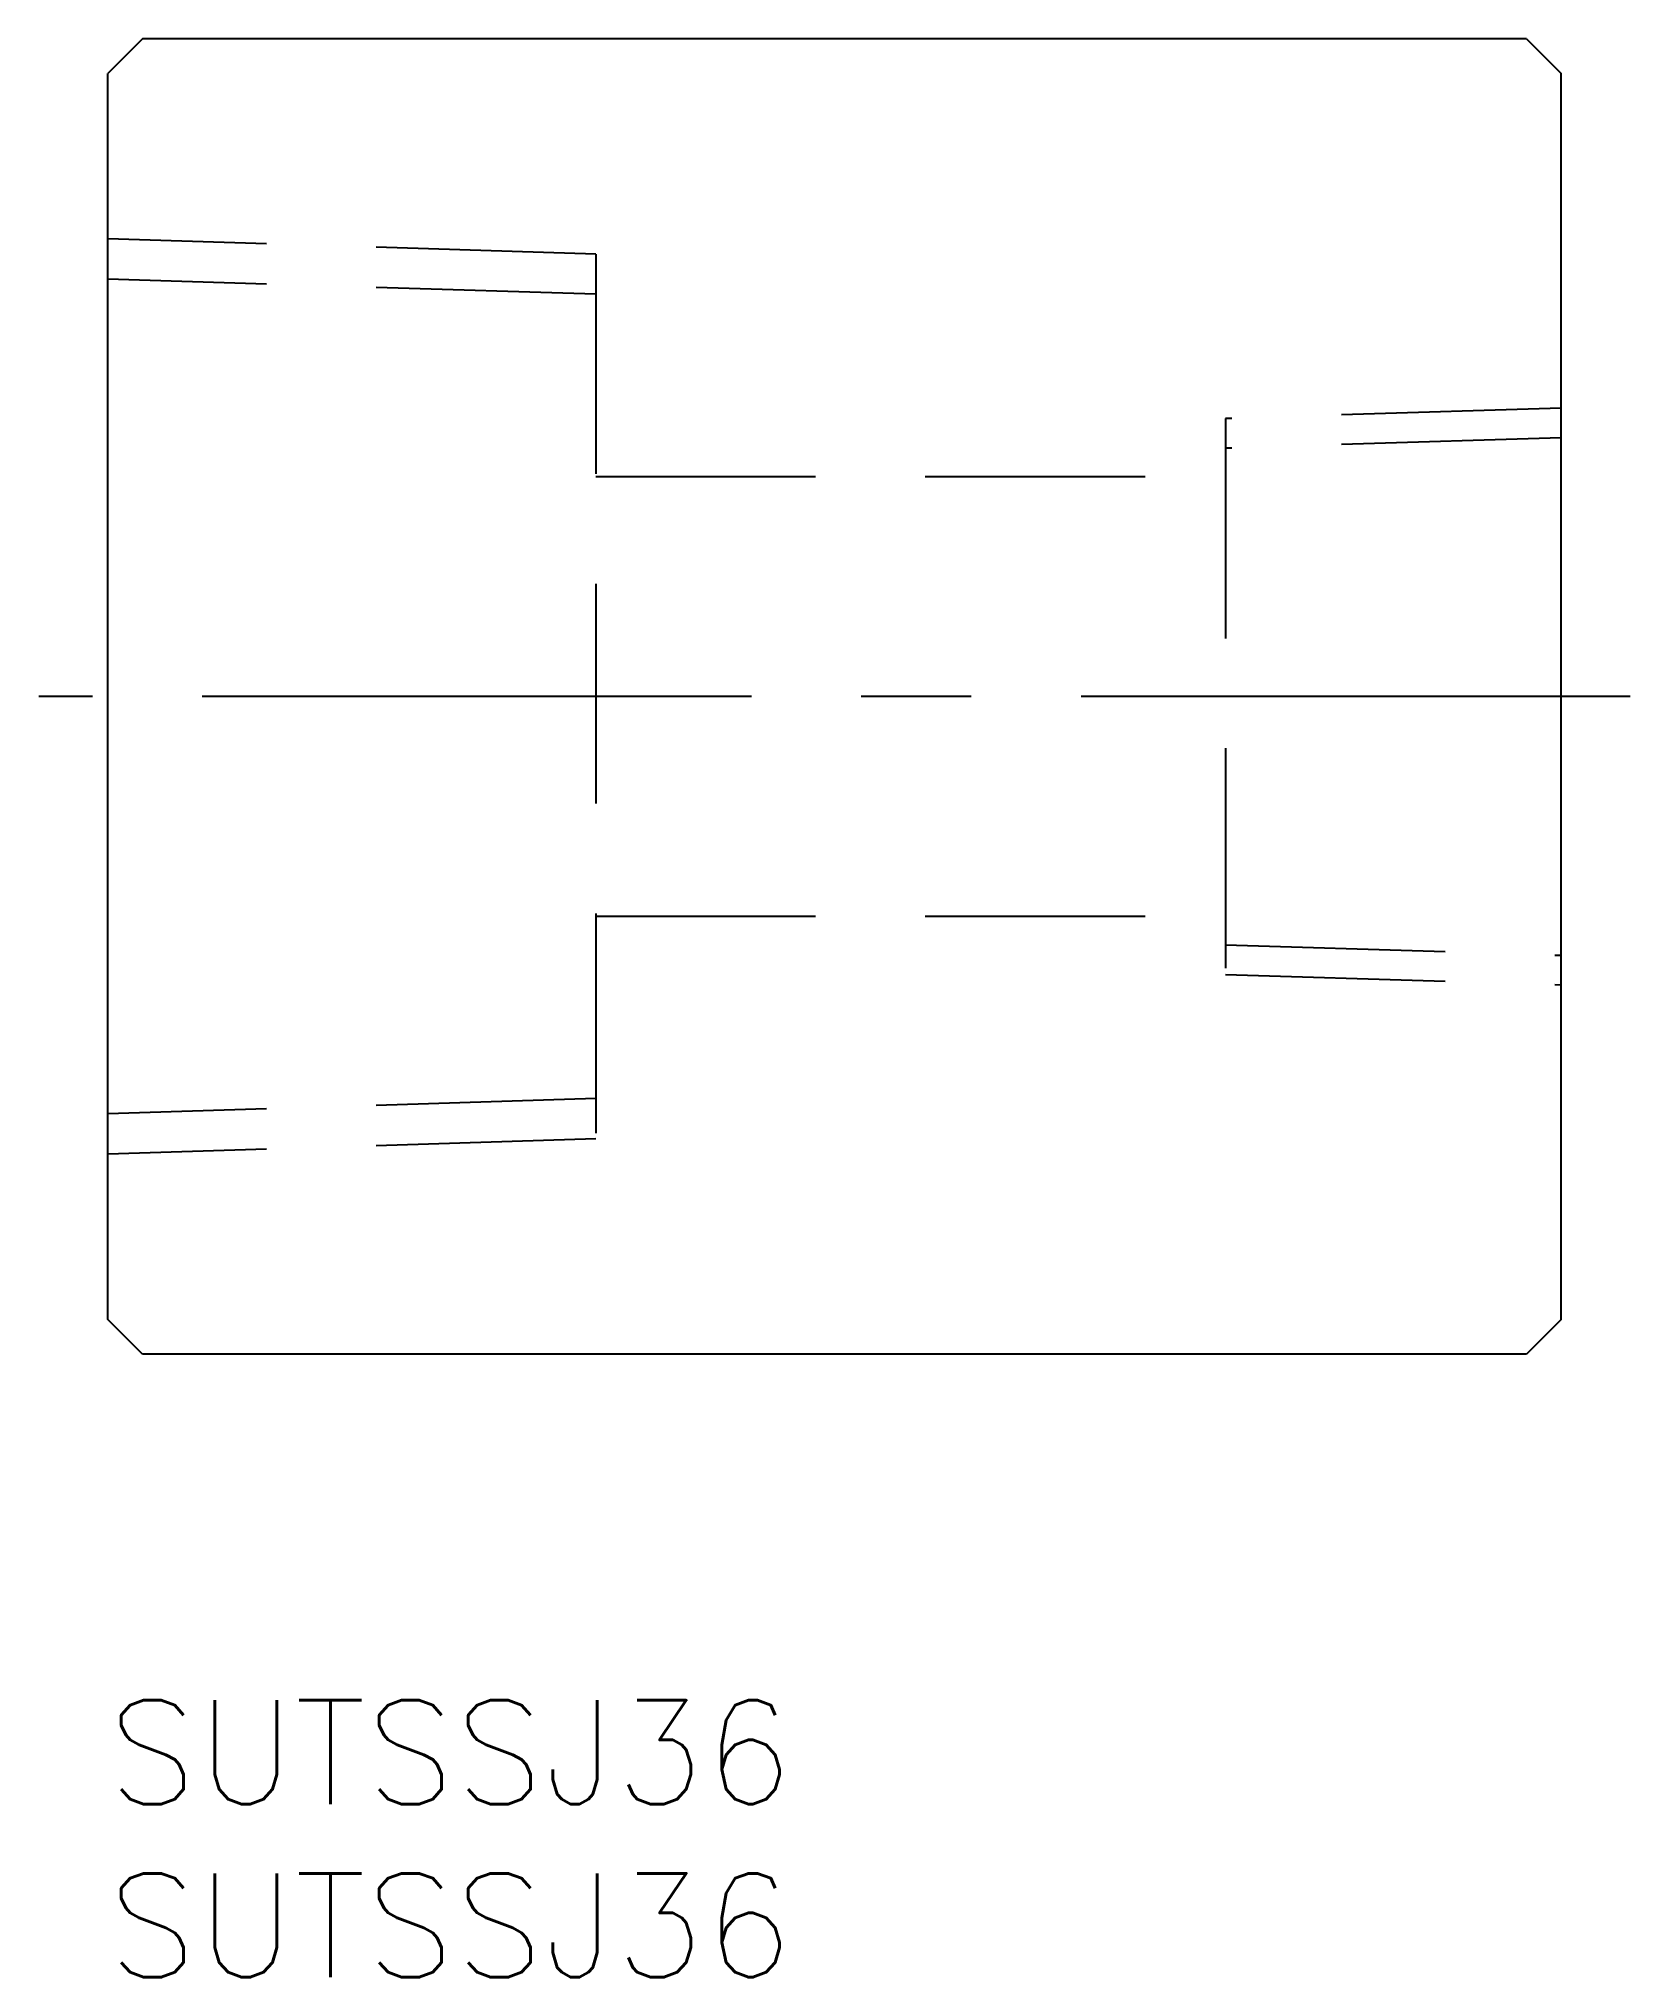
# Model space of a CAD drawing. Extents: x -2 to 44, y -8 to 48.
import ezdxf

# ---------------------------------------------------------------- set-up
doc = ezdxf.new("R2010")
doc.units = 0
doc.header["$LTSCALE"] = 0.5
doc.linetypes.add('CENTER', pattern=[50.8, 31.75, -6.35, 6.35, -6.35])
doc.linetypes.add('DASHED', pattern=[19.05, 12.7, -6.35])
for name, color, linetype in [('MSM_CENTER', 1, 'CENTER'), ('MSM_CONTINUOUS', 7, 'CONTINUOUS'), ('MSM_DASHED', 4, 'DASHED'), ('MSM_PART_NUMBER', 7, 'CONTINUOUS')]:
    doc.layers.add(name, color=color, linetype=linetype)
doc.styles.get("Standard").update_dxf_attribs({"font": 'txt.shx', "height": 3, "bigfont": 'bigfont.shx'})

msp = doc.modelspace()

# ---------------------------------------------------------------- linework, layer by layer
at = {"layer": 'MSM_CENTER'}
msp.add_line((44, 29), (-2, 29), dxfattribs=at)
at = {"layer": 'MSM_CONTINUOUS'}
for p, q in [((1, 48), (0, 47)), ((41, 48), (1, 48)), ((41, 48), (42, 47)), ((0, 11), (0, 47)), ((42, 11), (42, 47)), ((1, 10), (0, 11)), ((42, 11), (41, 10)), ((41, 10), (1, 10))]:
    msp.add_line(p, q, dxfattribs=at)
at = {"layer": 'MSM_DASHED'}
for p, q in [((14.1, 41.779875), (0, 42.2205)), ((14.1, 41.779875), (14.1, 16.220125)), ((14.1, 40.617875), (0, 41.0585)), ((42, 37.331), (32.3, 37.027875)), ((32.3, 37.027875), (32.3, 20.972125)), ((42, 36.475), (32.3, 36.171875)), ((14.1, 35.35), (32.3, 35.35)), ((14.1, 22.65), (32.3, 22.65)), ((32.3, 21.828125), (42, 21.525)), ((32.3, 20.972125), (42, 20.669)), ((14.1, 17.382125), (0, 16.9415)), ((14.1, 16.220125), (0, 15.7795))]:
    msp.add_line(p, q, dxfattribs=at)

# ---------------------------------------------------------------- texts
at = {"layer": 'MSM_PART_NUMBER'}
for p in [(0, -3), (0, -8)]:
    msp.add_text('SUTSSJ36', height=3, dxfattribs=at).set_placement(p)

doc.saveas('drawing.dxf')
